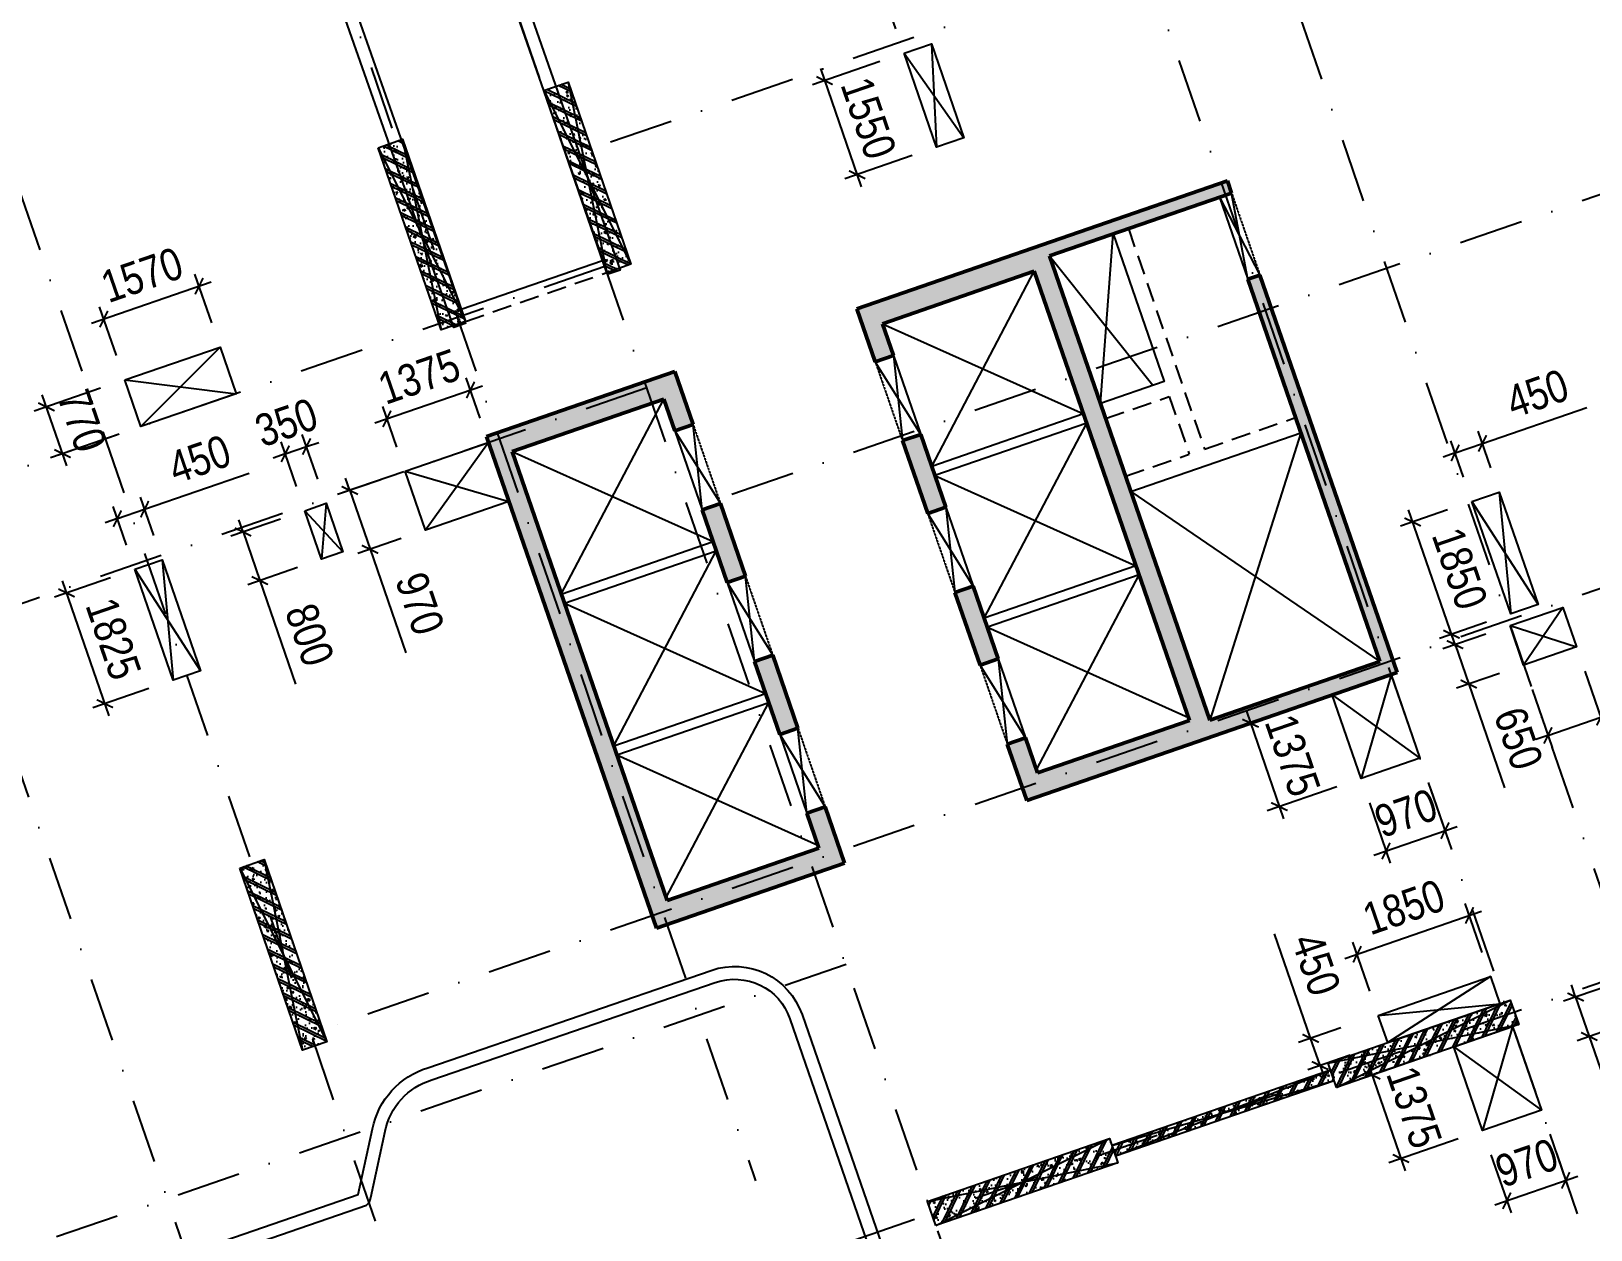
# Model space of a CAD drawing. Header units: millimetres. Extents: x -159515 to 1327256, y -225156 to 138737.
# Drawn here: x -107341 to -83062, y -8927 to 9739 of the extents above; entities that cross this region are included whole.
import ezdxf

# ---------------------------------------------------------------- set-up
doc = ezdxf.new("R2010")
doc.units = ezdxf.units.MM
doc.header["$MEASUREMENT"] = 0
doc.linetypes.add('DASHDOT', pattern=[1, 0.5, -0.25, 0, -0.25])
doc.linetypes.add('DASHED', pattern=[4.5, 3, -1.5])
for name, color, linetype in [('ccu11-Khuat', 9, 'DASHED'), ('ccu11-Manh', 8, 'Continuous'), ('ccu11-Thay', 7, 'Continuous'), ('ccu12-Manh', 8, 'Continuous'), ('KC2-DIM', 251, 'Continuous'), ('KT-Luoi truc South Tower', 8, 'DASHDOT'), ('ST_MBDV Cot vach 220805$0$AUDIT_I_220805193045-5', 6, 'Continuous'), ('Xref_ST_MBDV Cot vach 30.7.2022|Xref_ST_MBDV Cot vach 30.7.2022|Xref_ST_MBDV Cot vach 30.7.2022|Xref_ST_MBDV Cot vach 30.7.2022|KC-Betong', 6, 'Continuous')]:
    doc.layers.add(name, color=color, linetype=linetype)
doc.layers.add('KT-Kich thuoc', color=159, linetype='Continuous', lineweight=18)
doc.layers.add('xref.asix of  podium$0$xref.asix of  podium$0$ST_MBDV Cot vach 220805$0$KT-Net cot vach', color=6, linetype='Continuous', lineweight=50)
doc.styles.add('Arial Narrow', font='ARIALN.TTF')
doc.dimstyles.new('ccu12-200', dxfattribs={"dimscale": 200, "dimtxt": 2.5, "dimasz": 1, "dimexe": 1, "dimexo": 2, "dimgap": 1, "dimtad": 1, "dimdec": 0, "dimrnd": 5, "dimdsep": 46, "dimtxsty": 'Arial Narrow', "dimblk": 'ARCHTICK', "dimcen": -1, "dimdle": 1, "dimclrd": 256, "dimclre": 256, "dimclrt": 3, "dimadec": 0, "dimazin": 2, "dimtfac": 0.1, "dimtdec": 0, "dimtmove": 0, "dimatfit": 1, "dimldrblk": 'ARCHTICK', "dimfxl": 1, "dimtvp": 0.833333, "dimtolj": 1, "dimtzin": 12, "dimarcsym": 0})
pattern_1 = [(50, (-550, 3050), (286.904, -25.101), [30, -330]), (355, (-550, 3050), (-55.5, 300.877), [24, -264]), (100.451, (-526.1, 3047.9), (231.404, 275.776), [25.496, -280.457]), (46.184, (-550, 3130), (426.896, -66.208), [45, -495]), (96.636, (-514.43, 3124.5), (373.865, 389.647), [38.244, -420.685]), (351.184, (-550, 3130), (373.865, 389.65), [36, -396]), (21, (-510, 3110), (238.763, -161.048), [30, -330]), (326, (-510, 3110), (97.326, 290.06), [24, -264]), (71.451, (-490.1, 3096.58), (336.09, 129.012), [25.496, -280.457]), (37.5, (-550, 3050), (4.864, 133.1575), [0, -260.8, 0, -268, 0, -265]), (7.5, (-550, 3050), (105.228, 157.7647), [0, -152.8, 0, -254.8, 0, -101]), (327.5, (-639.2, 3050), (213.529, -9.022), [0, -100, 0, -312, 0, -414]), (317.5, (-679.2, 3050), (233.274, 40.042), [0, -130, 0, -207.2, 0, -294]), (45, (-550, 3050), (-120.208, 120.208), []), (45, (-550, 3099), (-120.208, 120.208), [])]

# ---------------------------------------------------------------- blocks, each defined once
blk = doc.blocks.new('Asix South Tower')
at = {"layer": 'KT-Luoi truc South Tower', "ltscale": 2000}
for p, q in [((-61527.4, 64693.7), (-45306.5, 17710.6)), ((-63417.9, 64041.1), (-47197, 17057.9)), ((-72397.8, 60940.8), (-54232.5, 8325.6)), ((-74690, 60149.4), (-64788, 31468.5)), ((-80172.4, 58256.6), (-62007.1, 5641.4)), ((-82960.9, 57293.9), (-64795.6, 4678.7)), ((-43415.2, 55801.6), (-67725.7, 47408.4)), ((-41522.4, 50319.2), (-65827.2, 41928)), ((-67132.6, 45709), (-110541.5, 30722.1)), ((-39629.6, 44836.7), (-71714.8, 33759.3)), ((-66479.9, 43818.5), (-109888.9, 28831.6)), ((-37736.8, 39354.3), (-105450.5, 15976.2)), ((-63379.6, 34838.6), (-106788.6, 19851.7))]:
    blk.add_line(p, q, dxfattribs=at)
blk = doc.blocks.new('_ArchTick')
at = {"color": 0, "const_width": 0.15}
blk.add_lwpolyline([(-0.5, -0.5), (0.5, 0.5)], dxfattribs=at)
blk = doc.blocks.new('*D895')
at = {"layer": 'Defpoints', "color": 0, "transparency": 16777216}
for p in [(-104727, 5768), (-104400, 4821), (-105884, 4309)]:
    blk.add_point(p, dxfattribs=at)
at = {"layer": 'KC2-DIM', "lineweight": -2, "transparency": 16777216}
for p, q in [((-106400, 5190), (-104538, 5833)), ((-104530, 5199), (-104792, 5957)), ((-106015, 4687), (-106276, 5444))]:
    blk.add_line(p, q, dxfattribs=at)
at = {"layer": 'KC2-DIM', "lineweight": -2, "transparency": 16777216, "xscale": 200, "yscale": 200, "zscale": 200}
for p, rotation in [((-104727, 5768), 19.04713882331331), ((-106211, 5255), 199.0471388233133)]:
    blk.add_blockref('_ArchTick', p, dxfattribs=dict(at, rotation=rotation))
at = {"layer": 'KC2-DIM', "color": 3, "transparency": 16777216, "insert": (-105617, 5942), "char_height": 500, "attachment_point": 5, "rotation": 19.0471, "style": 'Arial Narrow'}
blk.add_mtext('\\A1;1570', dxfattribs=at)
blk = doc.blocks.new('*D896')
at = {"layer": 'Defpoints', "color": 0, "transparency": 16777216}
for p in [(-105884, 4309), (-107104, 3888), (-105633, 3581)]:
    blk.add_point(p, dxfattribs=at)
at = {"layer": 'KC2-DIM', "lineweight": -2, "transparency": 16777216}
for p, q in [((-106262, 4178), (-107293, 3822)), ((-106787, 2971), (-107169, 4077)), ((-106011, 3450), (-107042, 3095))]:
    blk.add_line(p, q, dxfattribs=at)
at = {"layer": 'KC2-DIM', "lineweight": -2, "transparency": 16777216, "xscale": 200, "yscale": 200, "zscale": 200}
for p, rotation in [((-107104, 3888), 109.0471379201577), ((-106853, 3160), 289.0471379201578)]:
    blk.add_blockref('_ArchTick', p, dxfattribs=dict(at, rotation=rotation))
at = {"layer": 'KC2-DIM', "color": 3, "transparency": 16777216, "insert": (-106548, 3672), "char_height": 500, "attachment_point": 5, "rotation": 289.0471, "style": 'Arial Narrow'}
blk.add_mtext('\\A1;770', dxfattribs=at)
blk = doc.blocks.new('*D897')
at = {"layer": 'Defpoints', "color": 0, "transparency": 16777216}
for p in [(-105728, 1358), (-106790, 991), (-105132, -367)]:
    blk.add_point(p, dxfattribs=at)
at = {"layer": 'KC2-DIM', "lineweight": -2, "transparency": 16777216}
for p, q in [((-106106, 1228), (-106979, 926)), ((-106129, -923), (-106855, 1180)), ((-105510, -497), (-106384, -799))]:
    blk.add_line(p, q, dxfattribs=at)
at = {"layer": 'KC2-DIM', "lineweight": -2, "transparency": 16777216, "xscale": 200, "yscale": 200, "zscale": 200}
for p, rotation in [((-106790, 991), 109.0471379537081), ((-106194, -734), 289.0471379537081)]:
    blk.add_blockref('_ArchTick', p, dxfattribs=dict(at, rotation=rotation))
at = {"layer": 'KC2-DIM', "color": 3, "transparency": 16777216, "insert": (-106062, 277), "char_height": 500, "attachment_point": 5, "rotation": 289.0471, "style": 'Arial Narrow'}
blk.add_mtext('\\A1;1825', dxfattribs=at)
blk = doc.blocks.new('*D898')
at = {"layer": 'Defpoints', "color": 0, "transparency": 16777216}
for p in [(-105575, 2295), (-105302, 1505), (-105728, 1358)]:
    blk.add_point(p, dxfattribs=at)
at = {"layer": 'KC2-DIM', "lineweight": -2, "transparency": 16777216}
for p, q in [((-105575, 2295), (-103948, 2857)), ((-105433, 1883), (-105640, 2484)), ((-105858, 1736), (-106066, 2337)), ((-106000, 2148), (-105575, 2295)), ((-106000, 2148), (-106189, 2083))]:
    blk.add_line(p, q, dxfattribs=at)
at = {"layer": 'KC2-DIM', "lineweight": -2, "transparency": 16777216, "xscale": 200, "yscale": 200, "zscale": 200}
for p, rotation in [((-105575, 2295), 199.0471379536534), ((-106000, 2148), 19.04713795365346)]:
    blk.add_blockref('_ArchTick', p, dxfattribs=dict(at, rotation=rotation))
at = {"layer": 'KC2-DIM', "color": 3, "transparency": 16777216, "insert": (-104721, 3072), "char_height": 500, "attachment_point": 5, "rotation": 19.0471, "style": 'Arial Narrow'}
blk.add_mtext('\\A1;450', dxfattribs=at)
blk = doc.blocks.new('*D899')
at = {"layer": 'Defpoints', "color": 0, "transparency": 16777216}
for p in [(-103081, 2272), (-102820, 1516), (-103782, 1184)]:
    blk.add_point(p, dxfattribs=at)
at = {"layer": 'KC2-DIM', "lineweight": -2, "transparency": 16777216}
for p, q in [((-103459, 2141), (-104232, 1875)), ((-104043, 1940), (-104108, 2129)), ((-104043, 1940), (-103782, 1184)), ((-103198, 1385), (-103971, 1118)), ((-103782, 1184), (-103225, -428))]:
    blk.add_line(p, q, dxfattribs=at)
at = {"layer": 'KC2-DIM', "lineweight": -2, "transparency": 16777216, "xscale": 200, "yscale": 200, "zscale": 200}
for p, rotation in [((-104043, 1940), 289.0471379535946), ((-103782, 1184), 109.0471379535946)]:
    blk.add_blockref('_ArchTick', p, dxfattribs=dict(at, rotation=rotation))
at = {"layer": 'KC2-DIM', "color": 3, "transparency": 16777216, "insert": (-103008, 338), "char_height": 500, "attachment_point": 5, "rotation": 289.0471, "style": 'Arial Narrow'}
blk.add_mtext('\\A1;800', dxfattribs=at)
blk = doc.blocks.new('*D900')
at = {"layer": 'Defpoints', "color": 0, "transparency": 16777216}
for p in [(-103055, 3271), (-103081, 2272), (-102750, 2386)]:
    blk.add_point(p, dxfattribs=at)
at = {"layer": 'KC2-DIM', "lineweight": -2, "transparency": 16777216}
for p, q in [((-102881, 2764), (-103121, 3460)), ((-103386, 3157), (-103575, 3091)), ((-103211, 2650), (-103452, 3346)), ((-103386, 3157), (-103055, 3271)), ((-103055, 3271), (-102866, 3336))]:
    blk.add_line(p, q, dxfattribs=at)
at = {"layer": 'KC2-DIM', "lineweight": -2, "transparency": 16777216, "xscale": 200, "yscale": 200, "zscale": 200}
for p, rotation in [((-103055, 3271), 199.0471379536453), ((-103386, 3157), 19.04713795364531)]:
    blk.add_blockref('_ArchTick', p, dxfattribs=dict(at, rotation=rotation))
at = {"layer": 'KC2-DIM', "color": 3, "transparency": 16777216, "insert": (-103369, 3644), "char_height": 500, "attachment_point": 5, "rotation": 19.0471, "style": 'Arial Narrow'}
blk.add_mtext('\\A1;350', dxfattribs=at)
blk = doc.blocks.new('*D901')
at = {"layer": 'Defpoints', "color": 0, "transparency": 16777216}
for p in [(-100503, 4152), (-100221, 3333), (-101520, 2885)]:
    blk.add_point(p, dxfattribs=at)
at = {"layer": 'KC2-DIM', "lineweight": -2, "transparency": 16777216}
for p, q in [((-101992, 3638), (-100314, 4217)), ((-100351, 3711), (-100569, 4341)), ((-101651, 3263), (-101868, 3892))]:
    blk.add_line(p, q, dxfattribs=at)
at = {"layer": 'KC2-DIM', "lineweight": -2, "transparency": 16777216, "xscale": 200, "yscale": 200, "zscale": 200}
for p, rotation in [((-100503, 4152), 19.04711306882188), ((-101803, 3703), 199.0471130688219)]:
    blk.add_blockref('_ArchTick', p, dxfattribs=dict(at, rotation=rotation))
at = {"layer": 'KC2-DIM', "color": 3, "transparency": 16777216, "insert": (-101302, 4358), "char_height": 500, "attachment_point": 5, "rotation": 19.0471, "style": 'Arial Narrow'}
blk.add_mtext('\\A1;1375', dxfattribs=at)
blk = doc.blocks.new('*D902')
at = {"layer": 'Defpoints', "color": 0, "transparency": 16777216}
for p in [(-101520, 2885), (-101204, 1968), (-102066, 1670)]:
    blk.add_point(p, dxfattribs=at)
at = {"layer": 'KC2-DIM', "lineweight": -2, "transparency": 16777216}
for p, q in [((-101898, 2754), (-102572, 2522)), ((-102382, 2587), (-102448, 2776)), ((-102382, 2587), (-102066, 1670)), ((-101582, 1837), (-102255, 1605)), ((-102066, 1670), (-101510, 59))]:
    blk.add_line(p, q, dxfattribs=at)
at = {"layer": 'KC2-DIM', "lineweight": -2, "transparency": 16777216, "xscale": 200, "yscale": 200, "zscale": 200}
for p, rotation in [((-102382, 2587), 289.0471379536544), ((-102066, 1670), 109.0471379536544)]:
    blk.add_blockref('_ArchTick', p, dxfattribs=dict(at, rotation=rotation))
at = {"layer": 'KC2-DIM', "color": 3, "transparency": 16777216, "insert": (-101292, 824), "char_height": 500, "attachment_point": 5, "rotation": 289.0471, "style": 'Arial Narrow'}
blk.add_mtext('\\A1;970', dxfattribs=at)
blk = doc.blocks.new('*D903')
at = {"layer": 'Defpoints', "color": 0, "transparency": 16777216}
for p in [(-93562, 10221), (-93327, 9543), (-93753, 9396)]:
    blk.add_point(p, dxfattribs=at)
at = {"layer": 'KC2-DIM', "lineweight": -2, "transparency": 16777216}
for p, q in [((-93562, 10221), (-91935, 10783)), ((-93883, 9774), (-94052, 10264)), ((-93987, 10075), (-93562, 10221)), ((-93458, 9921), (-93627, 10410)), ((-93987, 10075), (-94176, 10009))]:
    blk.add_line(p, q, dxfattribs=at)
at = {"layer": 'KC2-DIM', "lineweight": -2, "transparency": 16777216, "xscale": 200, "yscale": 200, "zscale": 200}
for p, rotation in [((-93987, 10075), 19.04713795400918), ((-93562, 10221), 199.0471379540092)]:
    blk.add_blockref('_ArchTick', p, dxfattribs=dict(at, rotation=rotation))
at = {"layer": 'KC2-DIM', "color": 3, "transparency": 16777216, "insert": (-92708, 10998), "char_height": 500, "attachment_point": 5, "rotation": 19.0471, "style": 'Arial Narrow'}
blk.add_mtext('\\A1;450', dxfattribs=at)
blk = doc.blocks.new('*D904')
at = {"layer": 'Defpoints', "color": 0, "transparency": 16777216}
for p in [(-93753, 9396), (-93247, 7931), (-94484, 7504)]:
    blk.add_point(p, dxfattribs=at)
at = {"layer": 'KC2-DIM', "lineweight": -2, "transparency": 16777216}
for p, q in [((-94131, 9266), (-95179, 8904)), ((-95055, 9158), (-94419, 7315)), ((-93625, 7801), (-94673, 7439))]:
    blk.add_line(p, q, dxfattribs=at)
at = {"layer": 'KC2-DIM', "lineweight": -2, "transparency": 16777216, "xscale": 200, "yscale": 200, "zscale": 200}
for p, rotation in [((-94990, 8969), 109.0471379540089), ((-94484, 7504), 289.0471379540089)]:
    blk.add_blockref('_ArchTick', p, dxfattribs=dict(at, rotation=rotation))
at = {"layer": 'KC2-DIM', "color": 3, "transparency": 16777216, "insert": (-94307, 8385), "char_height": 500, "attachment_point": 5, "rotation": 289.0471, "style": 'Arial Narrow'}
blk.add_mtext('\\A1;1550', dxfattribs=at)
blk = doc.blocks.new('*D905')
at = {"layer": 'Defpoints', "color": 0, "transparency": 16777216}
for p in [(-84913, 2414), (-85835, 2096), (-84309, 665)]:
    blk.add_point(p, dxfattribs=at)
at = {"layer": 'KC2-DIM', "lineweight": -2, "transparency": 16777216}
for p, q in [((-85291, 2284), (-86024, 2030)), ((-85166, 158), (-85900, 2285)), ((-84687, 535), (-85420, 282))]:
    blk.add_line(p, q, dxfattribs=at)
at = {"layer": 'KC2-DIM', "lineweight": -2, "transparency": 16777216, "xscale": 200, "yscale": 200, "zscale": 200}
for p, rotation in [((-85835, 2096), 109.0471379299585), ((-85231, 347), 289.0471379299585)]:
    blk.add_blockref('_ArchTick', p, dxfattribs=dict(at, rotation=rotation))
at = {"layer": 'KC2-DIM', "color": 3, "transparency": 16777216, "insert": (-85103, 1370), "char_height": 500, "attachment_point": 5, "rotation": 289.0471, "style": 'Arial Narrow'}
blk.add_mtext('\\A1;1850', dxfattribs=at)
blk = doc.blocks.new('*D906')
at = {"layer": 'Defpoints', "color": 0, "transparency": 16777216}
for p in [(-84319, 482), (-84107, -133), (-84963, -428)]:
    blk.add_point(p, dxfattribs=at)
at = {"layer": 'KC2-DIM', "lineweight": -2, "transparency": 16777216}
for p, q in [((-84698, 351), (-85365, 121)), ((-85176, 186), (-85241, 375)), ((-85176, 186), (-84963, -428)), ((-84485, -263), (-85152, -493)), ((-84963, -428), (-84406, -2042))]:
    blk.add_line(p, q, dxfattribs=at)
at = {"layer": 'KC2-DIM', "lineweight": -2, "transparency": 16777216, "xscale": 200, "yscale": 200, "zscale": 200}
for p, rotation in [((-85176, 186), 289.0471379537656), ((-84963, -428), 109.0471379537655)]:
    blk.add_blockref('_ArchTick', p, dxfattribs=dict(at, rotation=rotation))
at = {"layer": 'KC2-DIM', "color": 3, "transparency": 16777216, "insert": (-84189, -1275), "char_height": 500, "attachment_point": 5, "rotation": 289.0471, "style": 'Arial Narrow'}
blk.add_mtext('\\A1;650', dxfattribs=at)
blk = doc.blocks.new('*D907')
at = {"layer": 'Defpoints', "color": 0, "transparency": 16777216}
for p in [(-84749, 3319), (-84487, 2561), (-84913, 2414)]:
    blk.add_point(p, dxfattribs=at)
at = {"layer": 'KC2-DIM', "lineweight": -2, "transparency": 16777216}
for p, q in [((-84749, 3319), (-83122, 3880)), ((-84618, 2939), (-84814, 3508)), ((-85174, 3172), (-85363, 3107)), ((-85043, 2792), (-85239, 3361)), ((-85174, 3172), (-84749, 3319))]:
    blk.add_line(p, q, dxfattribs=at)
at = {"layer": 'KC2-DIM', "lineweight": -2, "transparency": 16777216, "xscale": 200, "yscale": 200, "zscale": 200}
for p, rotation in [((-84749, 3319), 199.0471379299622), ((-85174, 3172), 19.04713792996225)]:
    blk.add_blockref('_ArchTick', p, dxfattribs=dict(at, rotation=rotation))
at = {"layer": 'KC2-DIM', "color": 3, "transparency": 16777216, "insert": (-83895, 4095), "char_height": 500, "attachment_point": 5, "rotation": 19.0471, "style": 'Arial Narrow'}
blk.add_mtext('\\A1;450', dxfattribs=at)
blk = doc.blocks.new('*D908')
at = {"layer": 'Defpoints', "color": 0, "transparency": 16777216}
for p in [(-83285, 151), (-84107, -133), (-82907, -944)]:
    blk.add_point(p, dxfattribs=at)
at = {"layer": 'KC2-DIM', "lineweight": -2, "transparency": 16777216}
for p, q in [((-83154, -227), (-82842, -1133)), ((-82907, -944), (-81296, -388)), ((-83977, -511), (-83664, -1417)), ((-83729, -1228), (-82907, -944)), ((-83729, -1228), (-83918, -1293))]:
    blk.add_line(p, q, dxfattribs=at)
at = {"layer": 'KC2-DIM', "lineweight": -2, "transparency": 16777216, "xscale": 200, "yscale": 200, "zscale": 200}
for p, rotation in [((-82907, -944), 199.04713748354), ((-83729, -1228), 19.04713748353999)]:
    blk.add_blockref('_ArchTick', p, dxfattribs=dict(at, rotation=rotation))
at = {"layer": 'KC2-DIM', "color": 3, "transparency": 16777216, "insert": (-82061, -170), "char_height": 500, "attachment_point": 5, "rotation": 19.0471, "style": 'Arial Narrow'}
blk.add_mtext('\\A1;870', dxfattribs=at)
blk = doc.blocks.new('*D909')
at = {"layer": 'Defpoints', "color": 0, "transparency": 16777216}
for p in [(-85723, -1582), (-86640, -1899), (-85333, -2711)]:
    blk.add_point(p, dxfattribs=at)
at = {"layer": 'KC2-DIM', "lineweight": -2, "transparency": 16777216}
for p, q in [((-85592, -1960), (-85268, -2900)), ((-86509, -2277), (-86185, -3217)), ((-86439, -3093), (-85144, -2646))]:
    blk.add_line(p, q, dxfattribs=at)
at = {"layer": 'KC2-DIM', "lineweight": -2, "transparency": 16777216, "xscale": 200, "yscale": 200, "zscale": 200}
for p, rotation in [((-85333, -2711), 19.0471397056502), ((-86250, -3028), 199.0471397056502)]:
    blk.add_blockref('_ArchTick', p, dxfattribs=dict(at, rotation=rotation))
at = {"layer": 'KC2-DIM', "color": 3, "transparency": 16777216, "insert": (-85940, -2439), "char_height": 500, "attachment_point": 5, "rotation": 19.0471, "style": 'Arial Narrow'}
blk.add_mtext('\\A1;970', dxfattribs=at)
blk = doc.blocks.new('*D910')
at = {"layer": 'Defpoints', "color": 0, "transparency": 16777216}
for p in [(-87088, -599), (-86640, -1899), (-87910, -2337)]:
    blk.add_point(p, dxfattribs=at)
at = {"layer": 'KC2-DIM', "lineweight": -2, "transparency": 16777216}
for p, q in [((-87466, -729), (-88548, -1103)), ((-88424, -849), (-87845, -2526)), ((-87018, -2029), (-88099, -2403))]:
    blk.add_line(p, q, dxfattribs=at)
at = {"layer": 'KC2-DIM', "lineweight": -2, "transparency": 16777216, "xscale": 200, "yscale": 200, "zscale": 200}
for p, rotation in [((-88359, -1038), 109.0471397056493), ((-87910, -2337), 289.0471397056494)]:
    blk.add_blockref('_ArchTick', p, dxfattribs=dict(at, rotation=rotation))
at = {"layer": 'KC2-DIM', "color": 3, "transparency": 16777216, "insert": (-87704, -1539), "char_height": 500, "attachment_point": 5, "rotation": 289.0471, "style": 'Arial Narrow'}
blk.add_mtext('\\A1;1375', dxfattribs=at)
blk = doc.blocks.new('*D911')
at = {"layer": 'Defpoints', "color": 0, "transparency": 16777216}
for p in [(-84951, -4032), (-84622, -4984), (-86371, -5588)]:
    blk.add_point(p, dxfattribs=at)
at = {"layer": 'KC2-DIM', "lineweight": -2, "transparency": 16777216}
for p, q in [((-84753, -4606), (-85016, -3843)), ((-86889, -4701), (-84762, -3967)), ((-86502, -5210), (-86765, -4447))]:
    blk.add_line(p, q, dxfattribs=at)
at = {"layer": 'KC2-DIM', "lineweight": -2, "transparency": 16777216, "xscale": 200, "yscale": 200, "zscale": 200}
for p, rotation in [((-84951, -4032), 19.04713971614257), ((-86700, -4636), 199.0471397161426)]:
    blk.add_blockref('_ArchTick', p, dxfattribs=dict(at, rotation=rotation))
at = {"layer": 'KC2-DIM', "color": 3, "transparency": 16777216, "insert": (-85974, -3904), "char_height": 500, "attachment_point": 5, "rotation": 19.0471, "style": 'Arial Narrow'}
blk.add_mtext('\\A1;1850', dxfattribs=at)
blk = doc.blocks.new('*D912')
at = {"layer": 'Defpoints', "color": 0, "transparency": 16777216}
for p in [(-86577, -5653), (-87424, -5945), (-86430, -6078)]:
    blk.add_point(p, dxfattribs=at)
at = {"layer": 'KC2-DIM', "lineweight": -2, "transparency": 16777216}
for p, q in [((-87424, -5945), (-87985, -4318)), ((-86955, -5783), (-87613, -6010)), ((-87277, -6370), (-87424, -5945)), ((-86808, -6209), (-87467, -6436)), ((-87277, -6370), (-87212, -6560))]:
    blk.add_line(p, q, dxfattribs=at)
at = {"layer": 'KC2-DIM', "lineweight": -2, "transparency": 16777216, "xscale": 200, "yscale": 200, "zscale": 200}
for p, rotation in [((-87424, -5945), 289.0228909016397), ((-87277, -6370), 109.0228909016397)]:
    blk.add_blockref('_ArchTick', p, dxfattribs=dict(at, rotation=rotation))
at = {"layer": 'KC2-DIM', "color": 3, "transparency": 16777216, "insert": (-87339, -4794), "char_height": 500, "attachment_point": 5, "rotation": 289.0229, "style": 'Arial Narrow'}
blk.add_mtext('\\A1;450', dxfattribs=at)
blk = doc.blocks.new('*D913')
at = {"layer": 'Defpoints', "color": 0, "transparency": 16777216}
for p in [(-85196, -6079), (-84748, -7378), (-86018, -7817)]:
    blk.add_point(p, dxfattribs=at)
at = {"layer": 'KC2-DIM', "lineweight": -2, "transparency": 16777216}
for p, q in [((-85575, -6209), (-86656, -6583)), ((-86532, -6328), (-85953, -8006)), ((-85126, -7509), (-86207, -7882))]:
    blk.add_line(p, q, dxfattribs=at)
at = {"layer": 'KC2-DIM', "lineweight": -2, "transparency": 16777216, "xscale": 200, "yscale": 200, "zscale": 200}
for p, rotation in [((-86467, -6517), 109.0471386453418), ((-86018, -7817), 289.0471386453418)]:
    blk.add_blockref('_ArchTick', p, dxfattribs=dict(at, rotation=rotation))
at = {"layer": 'KC2-DIM', "color": 3, "transparency": 16777216, "insert": (-85812, -7019), "char_height": 500, "attachment_point": 5, "rotation": 289.0471, "style": 'Arial Narrow'}
blk.add_mtext('\\A1;1375', dxfattribs=at)
blk = doc.blocks.new('*D914')
at = {"layer": 'Defpoints', "color": 0, "transparency": 16777216}
for p in [(-83831, -7062), (-84748, -7378), (-83453, -8157)]:
    blk.add_point(p, dxfattribs=at)
at = {"layer": 'KC2-DIM', "lineweight": -2, "transparency": 16777216}
for p, q in [((-83700, -7440), (-83387, -8346)), ((-84617, -7757), (-84304, -8663)), ((-84559, -8539), (-83264, -8092))]:
    blk.add_line(p, q, dxfattribs=at)
at = {"layer": 'KC2-DIM', "lineweight": -2, "transparency": 16777216, "xscale": 200, "yscale": 200, "zscale": 200}
for p, rotation in [((-83453, -8157), 19.04713795377014), ((-84370, -8474), 199.0471379537701)]:
    blk.add_blockref('_ArchTick', p, dxfattribs=dict(at, rotation=rotation))
at = {"layer": 'KC2-DIM', "color": 3, "transparency": 16777216, "insert": (-84060, -7885), "char_height": 500, "attachment_point": 5, "rotation": 19.0471, "style": 'Arial Narrow'}
blk.add_mtext('\\A1;970', dxfattribs=at)
blk = doc.blocks.new('*D942')
at = {"layer": 'Defpoints', "color": 0, "transparency": 16777216}
for p in [(-82427, -5001), (-82215, -5615), (-83087, -5916)]:
    blk.add_point(p, dxfattribs=at)
at = {"layer": 'KC2-DIM', "lineweight": -2, "transparency": 16777216}
for p, q in [((-82805, -5131), (-83488, -5367)), ((-83299, -5302), (-83365, -5113)), ((-83299, -5302), (-83087, -5916)), ((-82593, -5746), (-83276, -5982)), ((-83087, -5916), (-82530, -7530))]:
    blk.add_line(p, q, dxfattribs=at)
at = {"layer": 'KC2-DIM', "lineweight": -2, "transparency": 16777216, "xscale": 200, "yscale": 200, "zscale": 200}
for p, rotation in [((-83299, -5302), 289.0471379537671), ((-83087, -5916), 109.0471379537671)]:
    blk.add_blockref('_ArchTick', p, dxfattribs=dict(at, rotation=rotation))
at = {"layer": 'KC2-DIM', "color": 3, "transparency": 16777216, "insert": (-82313, -6763), "char_height": 500, "attachment_point": 5, "rotation": 289.0471, "style": 'Arial Narrow'}
blk.add_mtext('\\A1;650', dxfattribs=at)
blk = doc.blocks.new('*U951')
h = blk.add_hatch()
h.set_pattern_fill('VATLIEU04', color=250, scale=40, style=0, pattern_type=2)
h.set_pattern_definition(pattern_1)
h.paths.add_polyline_path([(-475, -475), (-75, -475), (-75, 2525), (-475, 2525)])
at = {"color": 6, "ltscale": 0.25}
blk.add_lwpolyline([(-475, -475), (-75, -475), (-75, 2525), (-475, 2525)], close=True, dxfattribs=at)
at = {"layer": 'Defpoints', "linetype": 'ByBlock', "ltscale": 30}
for p, q in [((-75, -475), (-475, 2525)), ((-475, -475), (-75, 2525))]:
    blk.add_line(p, q, dxfattribs=at)
blk = doc.blocks.new('*U952')
h = blk.add_hatch()
h.set_pattern_fill('VATLIEU04', color=250, scale=40, style=0, pattern_type=2)
h.set_pattern_definition(pattern_1)
h.paths.add_polyline_path([(-475, -475), (-75, -475), (-75, 2525), (-475, 2525)])
at = {"color": 6, "ltscale": 0.25}
blk.add_lwpolyline([(-475, -475), (-75, -475), (-75, 2525), (-475, 2525)], close=True, dxfattribs=at)
at = {"layer": 'Defpoints', "linetype": 'ByBlock', "ltscale": 30}
for p, q in [((-75, -475), (-475, 2525)), ((-475, -475), (-75, 2525))]:
    blk.add_line(p, q, dxfattribs=at)
blk = doc.blocks.new('MBC-T8')
at = {"layer": 'Xref_ST_MBDV Cot vach 30.7.2022|Xref_ST_MBDV Cot vach 30.7.2022|Xref_ST_MBDV Cot vach 30.7.2022|Xref_ST_MBDV Cot vach 30.7.2022|KC-Betong', "linetype": 'ByBlock'}
for name, p, xscale, rotation in [('*U952', (-42507, 30684, 0), -1, 199.0471379540016), ('*U952', (-45083, 29795, 0), -1, 199.0471379540016), ('*U952', (-47240, 18577, 0), -1, 199.0471379540016), ('*U951', (-30476, 16060, 0), -0.9999999999999998, 289.0471379532163), ('*U951', (-36715, 13906, 0), -0.9999999999999998, 289.0471379532163)]:
    blk.add_blockref(name, p, dxfattribs=dict(at, xscale=xscale, rotation=rotation))
blk = doc.blocks.new('MBCV-T8')
at = {"layer": 'KC2-DIM'}
h = blk.add_hatch(dxfattribs=at)
h.set_pattern_fill('BT-01', color=256, scale=50, pattern_type=2)
h.set_pattern_definition([(50, (-1429347.16, -81778.67), (358.63009, -31.37607), [37.5, -412.5]), (355, (-1429347.16, -81778.67), (-69.37567, 376.09607), [30, -330]), (100.4514, (-1429317.27, -81781.3), (289.25469, 344.71977), [31.870095, -350.57106]), (46.1842, (-1429347.16, -81678.67), (533.62052, -82.75951), [56.25, -618.75]), (96.6356, (-1429302.7, -81685.57), (467.33135, 487.05894), [47.80514, -525.8565]), (351.1842, (-1429347.16, -81678.7), (467.33097, 487.0593), [45, -495]), (21, (-1429297.16, -81703.67), (298.453526, -201.309445), [37.5, -412.5]), (326, (-1429297.16, -81703.67), (121.65767, 362.57502), [30, -330]), (71.4514, (-1429272.3, -81720.45), (420.111314, 161.26525), [31.870095, -350.57106]), (37.5, (-1429347.16, -81778.67), (6.079928, 166.446927), [0, -326, 0, -335, 0, -331.25]), (7.5, (-1429347.16, -81778.67), (131.534769, 197.205856), [0, -191, 0, -318.5, 0, -126.25]), (327.5, (-1429458.66, -81778.67), (266.911218, -11.277436), [0, -125, 0, -390, 0, -517.5]), (317.5, (-1429508.66, -81778.67), (291.593085, 50.05249), [0, -162.5, 0, -259, 0, -367.5]), (45, (-1429347.16, -81778.67), (-150.26019, 150.26019), []), (45, (-1429347.16, -81717.42), (-150.26019, 150.26019), [])])
h.paths.add_polyline_path([(-4339, 12569), (-1503, 13548), (-1569, 13737), (-7335, 11747), (-7050, 10922), (-6766, 11020), (-6937, 11514), (-4574, 12330), (-2319, 5798), (-2159, 5335), (-4522, 4519), (-4710, 5065), (-4994, 4967), (-4691, 4090), (-2045, 5004), (1075, 6081), (-1063, 12272), (-1252, 12207), (804, 6252), (-1843, 5338)])
h.paths.add_polyline_path([(-10171, 10770), (-13102, 9758), (-10458, 2102), (-7528, 3114), (-7830, 3988), (-8113, 3890), (-7926, 3347), (-10289, 2531), (-12704, 9526), (-10341, 10341), (-10169, 9845), (-9886, 9943)])
h.paths.add_polyline_path([(-9461, 8714), (-9745, 8616), (-9353, 7482), (-9070, 7580)], flags=17)
h.paths.add_polyline_path([(-8646, 6351), (-8929, 6253), (-8538, 5119), (-8254, 5217)], flags=17)
h.paths.add_polyline_path([(-5526, 7428), (-5810, 7330), (-5418, 6196), (-5135, 6294)], flags=17)
h.paths.add_polyline_path([(-6342, 9791), (-6626, 9693), (-6234, 8559), (-5951, 8657)], flags=17)
at = {"layer": 'ccu11-Khuat', "color": 6, "ltscale": 0.2, "elevation": 0}
for points in [[(-1503, 13548), (-1063, 12272)], [(-7050, 10922), (-6626, 9693)], [(-9886, 9943), (-9461, 8714)], [(-6234, 8559), (-5810, 7330)], [(-9070, 7580), (-8646, 6351)], [(-5418, 6196), (-4994, 4967)], [(-8254, 5217), (-7830, 3988)]]:
    blk.add_lwpolyline(points, dxfattribs=at)
at = {"layer": 'ccu11-Manh', "elevation": 0}
for points in [[(-6170, 9292), (-4574, 12330)], [(-6937, 11514), (-3807, 10108)], [(-11937, 7304), (-10341, 10341)], [(-5354, 6929), (-3758, 9966)], [(-12704, 9526), (-9574, 8120)], [(-6121, 9151), (-2991, 7745)], [(-11121, 4941), (-9525, 7978)], [(-4538, 4566), (-2942, 7603)], [(-11888, 7162), (-8758, 5757)], [(-5305, 6787), (-2175, 5382)], [(-10305, 2578), (-8709, 5615)], [(-11072, 4799), (-7942, 3394)]]:
    blk.add_lwpolyline(points, dxfattribs=at)
at = {"layer": 'ccu11-Thay', "color": 6, "ltscale": 0.5, "elevation": 0}
for points in [[(-1692, 13483), (-1252, 12207)], [(-6766, 11020), (-6342, 9791)], [(-10169, 9845), (-9745, 8616)], [(-5951, 8657), (-5526, 7428)], [(-9353, 7482), (-8929, 6253)], [(-5135, 6294), (-4710, 5065)], [(-8538, 5119), (-8113, 3890)]]:
    blk.add_lwpolyline(points, dxfattribs=at)
at = {"layer": 'ccu12-Manh', "ltscale": 0.5}
for p, q in [((-1692, 13483, 0), (-1063, 12272, 0)), ((-1252, 12207, 0), (-1503, 13548, 0))]:
    blk.add_line(p, q, dxfattribs=at)
at = {"layer": 'KC2-DIM', "ltscale": 0.5, "elevation": 0}
for points in [[(-6766, 11020), (-6626, 9693)], [(-6342, 9791), (-7050, 10922)], [(-10169, 9845), (-9461, 8714)], [(-9745, 8616), (-9886, 9943)], [(-5526, 7428), (-6234, 8559)], [(-5951, 8657), (-5810, 7330)], [(-8929, 6253), (-9070, 7580)], [(-9353, 7482), (-8646, 6351)], [(-4710, 5065), (-5418, 6196)], [(-5135, 6294), (-4994, 4967)], [(-8538, 5119), (-7830, 3988)], [(-8113, 3890), (-8254, 5217)]]:
    blk.add_lwpolyline(points, dxfattribs=at)
at = {"layer": 'xref.asix of  podium$0$xref.asix of  podium$0$ST_MBDV Cot vach 220805$0$KT-Net cot vach', "extrusion": (-3.35283e-09, 1.99852e-08, 1)}
for p, q in [((-1569, 13737, 0), (-7335, 11747, 0)), ((-1503, 13548, 0), (-4339, 12569, 0)), ((-4339, 12569, 0), (-1843, 5338, 0)), ((-4574, 12330, 0), (-6937, 11514, 0)), ((-2319, 5798, 0), (-4574, 12330, 0)), ((804, 6252, 0), (-1252, 12207, 0)), ((1075, 6081, 0), (-1063, 12272, 0)), ((-10171, 10770, 0), (-13102, 9758, 0)), ((-9886, 9943, 0), (-10171, 10770, 0)), ((-10341, 10341, 0), (-12704, 9526, 0)), ((-10169, 9845, 0), (-10341, 10341, 0)), ((-13102, 9758, 0), (-10458, 2102, 0)), ((-12704, 9526, 0), (-10289, 2531, 0)), ((-2045, 5004, 0), (1075, 6081, 0)), ((-1843, 5338, 0), (804, 6252, 0)), ((-2159, 5335, 0), (-2319, 5798, 0)), ((-4522, 4519, 0), (-2159, 5335, 0)), ((-4994, 4967, 0), (-4691, 4090, 0)), ((-4710, 5065, 0), (-4522, 4519, 0)), ((-4691, 4090, 0), (-2045, 5004, 0)), ((-7926, 3347, 0), (-8113, 3890, 0)), ((-7528, 3114, 0), (-7830, 3988, 0)), ((-10289, 2531, 0), (-7926, 3347, 0)), ((-10458, 2102, 0), (-7528, 3114, 0))]:
    blk.add_line(p, q, dxfattribs=at)
at = {"layer": 'xref.asix of  podium$0$xref.asix of  podium$0$ST_MBDV Cot vach 220805$0$KT-Net cot vach', "color": 6, "extrusion": (-3.35283e-09, 1.99852e-08, 1)}
for p, q in [((-1503, 13548, 0), (-1569, 13737, 0)), ((-7335, 11747, 0), (-7050, 10922, 0)), ((-6937, 11514, 0), (-6766, 11020, 0)), ((-6342, 9791, 0), (-5951, 8657, 0)), ((-6626, 9693, 0), (-6234, 8559, 0)), ((-9353, 7482, 0), (-9745, 8616, 0)), ((-9070, 7580, 0), (-9461, 8714, 0)), ((-5810, 7330, 0), (-5418, 6196, 0)), ((-5526, 7428, 0), (-5135, 6294, 0)), ((-8254, 5217, 0), (-8646, 6351, 0)), ((-8538, 5119, 0), (-8929, 6253, 0))]:
    blk.add_line(p, q, dxfattribs=at)
at = {"layer": 'xref.asix of  podium$0$xref.asix of  podium$0$ST_MBDV Cot vach 220805$0$KT-Net cot vach', "color": 6}
for p, q in [((-1252, 12207, 0), (-1063, 12272, 0)), ((-6766, 11020, 0), (-7050, 10922, 0)), ((-9886, 9943, 0), (-10169, 9845, 0)), ((-6342, 9791, 0), (-6626, 9693, 0)), ((-9461, 8714, 0), (-9745, 8616, 0)), ((-5951, 8657, 0), (-6234, 8559, 0)), ((-9070, 7580, 0), (-9353, 7482, 0)), ((-5526, 7428, 0), (-5810, 7330, 0)), ((-8646, 6351, 0), (-8929, 6253, 0)), ((-5135, 6294, 0), (-5418, 6196, 0)), ((-8254, 5217, 0), (-8538, 5119, 0)), ((-7830, 3988, 0), (-8113, 3890, 0))]:
    blk.add_line(p, q, dxfattribs=at)
at = {"layer": 'xref.asix of  podium$0$xref.asix of  podium$0$ST_MBDV Cot vach 220805$0$KT-Net cot vach'}
blk.add_line((-4710, 5065, 0), (-4994, 4967, 0), dxfattribs=at)
blk.add_blockref('MBC-T8', (30901, -15834, 0))
blk = doc.blocks.new('mbkc-t8')
blk.add_line((-26332, 27552), (-24134, 28311))
for points in [[(6163, 10679), (3027, 10679), (3037, 12353, 0.085159), (2747, 14117), (1012, 19132), (-3115, 31062, 0.260467), (-5906, 33537), (-20965, 37888, 0.435644), (-25526, 33634, 0.102481), (-25422, 32013), (-24116, 28285), (-24125, 28282)], [(6163, 10479), (2826, 10479), (2837, 12354, 0.085159), (2558, 14052), (823, 19066), (-3304, 30997, 0.260924), (-5955, 33343), (-21000, 37690, 0.435158), (-25326, 33620, 0.102973), (-25231, 32072), (-23861, 28162), (-24060, 28093)], [(-26322, 27524), (-26323, 27523), (-28912, 34887, 0.338337), (-32785, 36423), (-62221, 26268, 0.459457), (-64261, 21119), (-55492, 6792, 0.279689), (-50526, 5761), (-27809, 13599, 0.204279), (-27743, 13720), (-27519, 14750, -0.275412), (-26791, 15550), (-22379, 17068, -0.414195), (-21217, 16504), (-12888, -7587, 0.319754), (-8068, -11021), (37069, -11021, 0.36531), (42035, -6710, 0.102434), (42026, -5088), (39585, 6383, 0.132611), (38119, 9181, 0.066499), (36987, 10096, 0.137615), (34907, 10679), (9263, 10679)], [(-26257, 27335), (-26446, 27269), (-29094, 34801, 0.336124), (-32726, 36232), (-62156, 26079, 0.186797), (-64059, 24471, 0.186797)], [(-53538, 5887, 0.161195), (-50592, 5950), (-27937, 13766), (-27715, 14791, -0.274307), (-26853, 15740), (-22444, 17257, -0.414153), (-21028, 16569), (-12699, -7522, 0.319754), (-8068, -10821), (37068, -10821, 0.151467), (39827, -9921)], [(-53538, 5887, 0.161195), (-50592, 5950), (-27937, 13766), (-27715, 14791, -0.274307), (-26853, 15740), (-22444, 17257, -0.414153), (-21028, 16569), (-12699, -7522, 0.319754), (-8068, -10821), (37068, -10821, 0.151467), (39827, -9921, 0.151467)]]:
    blk.add_lwpolyline(points, format="xyb")
at = {"ltscale": 0.5, "elevation": 0}
for points in [[(-16184, 28725), (-15391, 26428), (-16384, 26085)], [(-16645, 25921), (-19008, 25105)], [(-16596, 25780), (-18959, 24964)], [(-15911, 24715), (-13264, 25629)], [(-24775, 23117), (-22411, 23933)], [(-24726, 22976), (-22363, 23791)], [(-15829, 23558), (-18192, 22742)], [(-15780, 23416), (-18143, 22601)], [(-23959, 20754), (-21596, 21570)], [(-23910, 20612), (-21547, 21428)]]:
    blk.add_lwpolyline(points, dxfattribs=at)
at = {"layer": 'ccu11-Khuat', "ltscale": 100}
for p, q in [((-15948, 28807), (-14763, 25375)), ((-26267, 27363), (-24069, 28122))]:
    blk.add_line(p, q, dxfattribs=at)
at = {"layer": 'ccu11-Khuat', "ltscale": 100, "elevation": 0}
for points in [[(-16302, 25849), (-15310, 26192), (-15000, 25294)], [(-14763, 25375), (-13346, 25865)], [(-15992, 24951), (-15000, 25294)]]:
    blk.add_lwpolyline(points, dxfattribs=at)
at = {"layer": 'ccu11-Manh'}
for p, q in [((-19014, 31687), (-18933, 30075)), ((-19439, 31540), (-18508, 30221)), ((-30086, 26964), (-31319, 25724)), ((-31570, 26452), (-29835, 26237)), ((-25907, 25477), (-26890, 24111)), ((-27207, 25028), (-25591, 24560)), ((-28436, 24530), (-28506, 23659)), ((-10599, 24557), (-9570, 22956)), ((-10174, 24704), (-9995, 22809)), ((-28767, 24415), (-28175, 23773)), ((-30989, 23648), (-30818, 21777)), ((-31414, 23502), (-30393, 21923)), ((-9183, 22909), (-9794, 22011)), ((-10006, 22625), (-8971, 22295)), ((-11858, 21861), (-12326, 20245)), ((-12775, 21545), (-11409, 20561)), ((-10309, 17159), (-11911, 16133)), ((-12057, 16556), (-10163, 16737)), ((-9966, 16381), (-10434, 14765)), ((-10883, 16065), (-9517, 15081))]:
    blk.add_line(p, q, dxfattribs=at)
at = {"layer": 'ccu11-Manh', "elevation": 0}
for points in [[(-16384, 26085), (-16184, 28725)], [(-17177, 28382), (-15565, 26368)]]:
    blk.add_lwpolyline(points, dxfattribs=at)
at = {"layer": 'ccu11-Thay'}
for points in [[(-19439, 31540), (-19014, 31687), (-18508, 30221), (-18933, 30075), (-19439, 31540)], [(-31570, 26452), (-30086, 26964), (-29835, 26237), (-31319, 25724), (-31570, 26452)], [(-27207, 25028), (-25907, 25477), (-25591, 24560), (-26890, 24111), (-27206, 25029)], [(-28767, 24415), (-28436, 24530), (-28175, 23773), (-28506, 23659), (-28767, 24415)], [(-10599, 24557), (-10174, 24704), (-9570, 22956), (-9995, 22809), (-10599, 24557)], [(-31414, 23502), (-30989, 23648), (-30393, 21923), (-30818, 21777), (-31414, 23502)], [(-10006, 22625), (-9183, 22909), (-8971, 22295), (-9794, 22011), (-10006, 22625)], [(-12775, 21545), (-11858, 21861), (-11409, 20561), (-12326, 20245), (-12775, 21545)], [(-12057, 16556), (-10309, 17159), (-10163, 16737), (-11911, 16133), (-12057, 16556)], [(-10883, 16065), (-9966, 16381), (-9517, 15081), (-10434, 14765), (-10883, 16065)]]:
    blk.add_lwpolyline(points, dxfattribs=at)
at = {"layer": 'ccu12-Manh', "ltscale": 0.5, "elevation": 0}
for points in [[(-13264, 25629), (-14680, 21151)], [(-15910, 24715), (-12034, 22065)]]:
    blk.add_lwpolyline(points, dxfattribs=at)
blk.add_blockref('MBCV-T8', (-12838, 15813, 0))
blk = doc.blocks.new('*U874')
h = blk.add_hatch()
h.set_pattern_fill('VATLIEU04', color=250, scale=40, style=0, pattern_type=2)
h.set_pattern_definition([(50, (-780, 3650), (286.904, -25.101), [30, -330]), (355, (-780, 3650), (-55.5, 300.877), [24, -264]), (100.4514, (-756.1, 3647.9), (231.404, 275.776), [25.496, -280.457]), (46.184, (-780, 3730), (426.896, -66.208), [45, -495]), (96.636, (-744.43, 3724.5), (373.865, 389.647), [38.244, -420.685]), (351.184, (-780, 3730), (373.865, 389.647), [36, -396]), (21, (-740, 3710), (238.763, -161.048), [30, -330]), (326, (-740, 3710), (97.326, 290.06), [24, -264]), (71.4514, (-720.1, 3696.58), (336.089, 129.012), [25.496, -280.457]), (37.5, (-780, 3650), (4.864, 133.1575), [0, -260.8, 0, -268, 0, -265]), (7.5, (-780, 3650), (105.228, 157.7647), [0, -152.8, 0, -254.8, 0, -101]), (327.5, (-869.2, 3650), (213.529, -9.022), [0, -100, 0, -312, 0, -414]), (317.5, (-909.2, 3650), (233.2745, 40.042), [0, -130, 0, -207.2, 0, -294]), (45, (-780, 3650), (-120.208, 120.208), []), (45, (-780, 3699), (-120.208, 120.208), [])])
h.paths.add_polyline_path([(475, -475), (305, -475), (305, 3125), (475, 3125)])
at = {"color": 6, "ltscale": 0.25}
blk.add_lwpolyline([(475, -475), (305, -475), (305, 3125), (475, 3125)], close=True, dxfattribs=at)
at = {"layer": 'Defpoints', "linetype": 'ByBlock', "ltscale": 30}
for p, q in [((305, -475), (475, 3125)), ((475, -475), (305, 3125))]:
    blk.add_line(p, q, dxfattribs=at)

msp = doc.modelspace()

# ---------------------------------------------------------------- block references
msp.add_blockref('mbkc-t8', (-74313.6, -22143.4))
at = {"layer": 'KT-Kich thuoc'}
msp.add_blockref('Asix South Tower', (-31277.4, -39634.4), dxfattribs=at)
at = {"layer": 'ST_MBDV Cot vach 220805$0$AUDIT_I_220805193045-5', "linetype": 'ByBlock', "xscale": -1, "rotation": 289.0471379532163}
msp.add_blockref('*U874', (-89912.7, -7907.9, 0), dxfattribs=at)

# ---------------------------------------------------------------- dimensions: what is measured, and where the dimension line sits
at = {"layer": 'KC2-DIM'}
for p1, p2, distance, picture, middle in [((-93752.8, 9396.3), (-93327.5, 9543.2), 717.5, '*D903', (-92707.8, 10997.8)), ((-84912.5, 2414.1), (-84487.2, 2560.9), 801.7, '*D907', (-83895, 4095.2)), ((-105727.5, 1358.2), (-105302.2, 1505), 835.8, '*D898', (-104721.1, 3071.5)), ((-101520.4, 2884.7), (-101203.8, 1967.8), -912, '*D902', (-101292.1, 824.2)), ((-103080.8, 2271.9), (-102819.8, 1515.7), -1017.7, '*D899', (-103008, 337.6)), ((-84308.8, 665.4), (-84912.5, 2414.1), 975.7, '*D905', (-85102.5, 1369.9)), ((-105132, -366.9), (-105727.5, 1358.2), 1124.1, '*D897', (-106061.9, 277.4)), ((-84319.5, 481.8), (-84107.3, -132.6), -905.7, '*D906', (-84189.3, -1275.3)), ((-84107.3, -132.6), (-83285, 151.3), -1158.8, '*D908', (-82060.7, -170.3)), ((-86371, -5587.9), (-84622.3, -4984.1), 1006.8, '*D911', (-85973.8, -3903.9)), ((-86429.9, -6078.2), (-86576.6, -5652.8), 896.5, '*D912', (-87339.3, -4794.1)), ((-82426.7, -5000.6), (-82214.5, -5615), -923.1, '*D942', (-82313, -6763.5))]:
    dim = msp.add_aligned_dim(p1=p1, p2=p2, distance=distance, dimstyle='ccu12-200', override={"dimzin": 0}, dxfattribs=at)
    dim.commit()
    dim.dimension.update_dxf_attribs({"geometry": picture, "text_midpoint": middle})
for base, p1, p2, angle, picture, middle in [((-94484.1, 7504.1), (-93752.8, 9396.3), (-93247, 7931.2), 289.04714, '*D904', (-94737, 8236.7)), ((-104726.7, 5767.5), (-105884, 4308.7), (-104399.9, 4821), 19.04714, '*D895', (-105468.7, 5511.3)), ((-100503.5, 4151.8), (-101520.4, 2884.7), (-100220.9, 3333.4), 19.04711, '*D901', (-101153.2, 3927.5)), ((-107103.8, 3887.5), (-105632.6, 3581), (-105883.9, 4308.7), 109.04714, '*D896', (-106978.2, 3523.7)), ((-103055.4, 3270.7), (-103080.8, 2271.9), (-102750, 2386.2), 19.04714, '*D900', (-103220.8, 3213.6)), ((-87910.4, -2337.3), (-87088.4, -598.8), (-86639.7, -1898.6), 289.04714, '*D910', (-88134.8, -1687.4)), ((-85333, -2711), (-86639.7, -1898.6), (-85722.8, -1582), 19.04714, '*D909', (-85791.4, -2869.2)), ((-86018, -7817), (-85196.5, -6078.8), (-84747.7, -7378.5), 289.04714, '*D913', (-86242.4, -7167.2)), ((-83452.7, -8157.1), (-84747.7, -7378.5), (-83830.8, -7061.9), 19.04714, '*D914', (-83911.2, -8315.4))]:
    dim = msp.add_linear_dim(base=base, p1=p1, p2=p2, angle=angle, dimstyle='ccu12-200', override={"dimzin": 0}, dxfattribs=at)
    dim.commit()
    dim.dimension.update_dxf_attribs({"geometry": picture, "text_midpoint": middle, "dimtype": 161})

doc.saveas('drawing.dxf')
